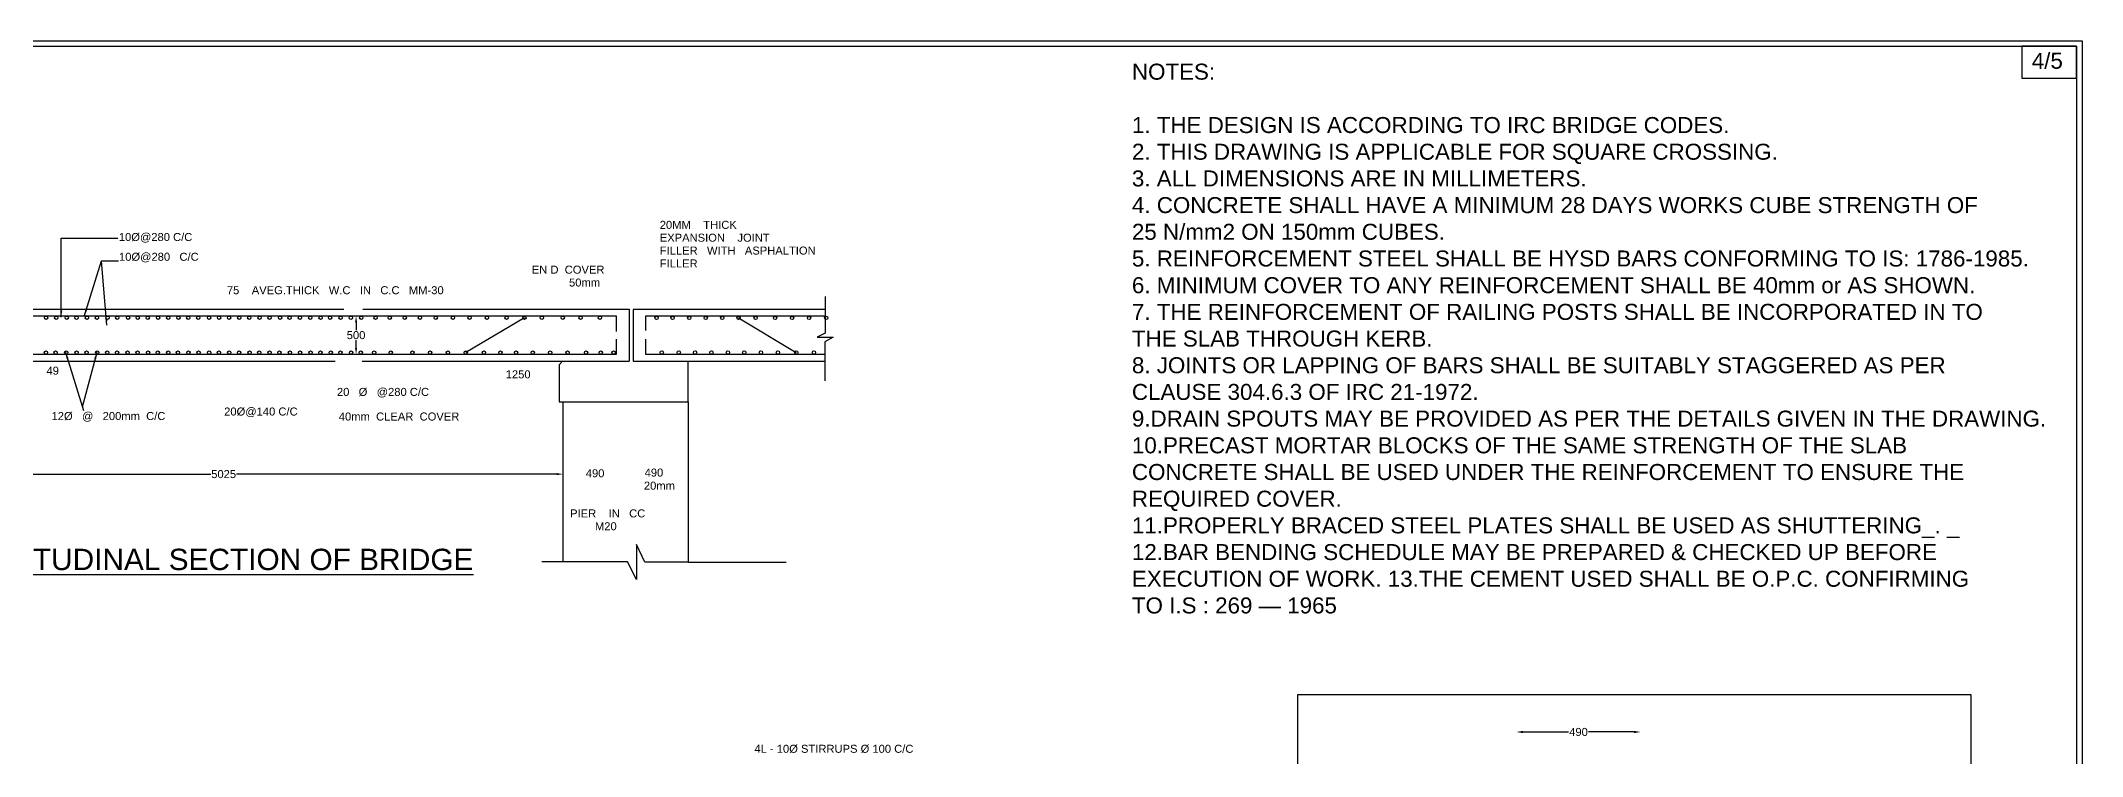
# Model space of a CAD drawing. Header units: inches. Extents: x -140 to 188, y -114 to 80.
# Drawn here: x -3.1 to 188.2, y 12.6 to 79.6 of the extents above; entities that cross this region are included whole.
import ezdxf

# ---------------------------------------------------------------- set-up
doc = ezdxf.new("R2010")
doc.units = ezdxf.units.IN
doc.header["$MEASUREMENT"] = 0
doc.layers.add('DIMENSIONS', color=7, linetype='Continuous')
doc.layers.add('TEXT', color=1, linetype='Continuous')
doc.styles.get("Standard").update_dxf_attribs({"font": 'arial.ttf', "height": 0.75})
doc.dimstyles.get("Standard").update_dxf_attribs({"dimtxt": 0.75, "dimasz": 0.6, "dimexe": 0.18, "dimexo": 0.0625, "dimgap": 0.09, "dimtad": 0, "dimtih": 1, "dimtoh": 1, "dimdec": 4, "dimzin": 0, "dimdsep": 46, "dimtxsty": 'Standard', "dimcen": 0.09, "dimse1": 1, "dimse2": 1, "dimadec": 0, "dimazin": 0, "dimtfac": 1, "dimtdec": 4, "dimtofl": 0, "dimtmove": 0, "dimatfit": 3, "dimfxl": 1, "dimtolj": 1, "dimtzin": 0, "dimarcsym": 0})

# ---------------------------------------------------------------- blocks, each defined once
blk = doc.blocks.new('*D12')
at = {"layer": 'Defpoints', "color": 0, "transparency": 16777216}
for p in [(45.85, 39.03), (45.85, 38.3), (-17.75, 38.19)]:
    blk.add_point(p, dxfattribs=at)
at = {"layer": 'DIMENSIONS', "color": 0, "lineweight": -2, "transparency": 16777216}
for p, q in [((-17.15, 39.03), (12.84, 39.03)), ((45.25, 39.03), (15.26, 39.03))]:
    blk.add_line(p, q, dxfattribs=at)
at = {"layer": 'DIMENSIONS', "color": 0, "transparency": 16777216}
for points in [[(-17.15, 39.13), (-17.15, 38.93), (-17.75, 39.03)], [(45.25, 39.13), (45.25, 38.93), (45.85, 39.03)]]:
    blk.add_solid(points, dxfattribs=at)
at = {"layer": 'DIMENSIONS', "color": 0, "transparency": 16777216, "insert": (14.05, 39.03), "char_height": 0.75, "attachment_point": 5}
blk.add_mtext('\\A1;5025', dxfattribs=at)
blk = doc.blocks.new('*D13')
at = {"layer": 'Defpoints', "color": 0, "transparency": 16777216}
for p in [(26.43, 53.85), (26.43, 50.25), (26.46, 50.25)]:
    blk.add_point(p, dxfattribs=at)
at = {"layer": 'DIMENSIONS', "color": 0, "lineweight": -2, "transparency": 16777216}
for p, q in [((26.46, 53.25), (26.46, 52.52)), ((26.46, 50.85), (26.46, 51.58))]:
    blk.add_line(p, q, dxfattribs=at)
at = {"layer": 'DIMENSIONS', "color": 0, "transparency": 16777216}
for points in [[(26.36, 53.25), (26.56, 53.25), (26.46, 53.85)], [(26.36, 50.85), (26.56, 50.85), (26.46, 50.25)]]:
    blk.add_solid(points, dxfattribs=at)
at = {"layer": 'DIMENSIONS', "color": 0, "transparency": 16777216, "insert": (26.46, 52.05), "char_height": 0.75, "attachment_point": 5}
blk.add_mtext('\\A1;500', dxfattribs=at)
blk = doc.blocks.new('*D46')
at = {"layer": 'Defpoints', "color": 0, "transparency": 16777216}
for p in [(146.84, 14.87), (135.21, 11.94), (146.84, 11.94)]:
    blk.add_point(p, dxfattribs=at)
at = {"layer": 'DIMENSIONS', "color": 0, "lineweight": -2, "transparency": 16777216}
for p, q in [((135.81, 14.87), (140.09, 14.87)), ((146.24, 14.87), (141.96, 14.87))]:
    blk.add_line(p, q, dxfattribs=at)
at = {"layer": 'DIMENSIONS', "color": 0, "transparency": 16777216}
for points in [[(135.81, 14.97), (135.81, 14.77), (135.21, 14.87)], [(146.24, 14.97), (146.24, 14.77), (146.84, 14.87)]]:
    blk.add_solid(points, dxfattribs=at)
at = {"layer": 'DIMENSIONS', "color": 0, "transparency": 16777216, "insert": (141.03, 14.87), "char_height": 0.75, "attachment_point": 5}
blk.add_mtext('\\A1;490', dxfattribs=at)

msp = doc.modelspace()

# ---------------------------------------------------------------- linework, layer by layer
at = {"color": 0}
for points in [[(-140.0749, 79.62542), (188.23104, 79.62542), (188.23104, -114.11082), (-140.0749, -114.11082)], [(187.71452, -114.11082), (-139.57935, -114.11082), (-139.57935, 79.12107), (187.71452, 79.12107)]]:
    msp.add_lwpolyline(points, close=True, dxfattribs=at)
for points in [[(70.41734, 55.66018), (70.41734, 52.24196), (69.66014, 51.86084), (71.18961, 51.86084), (70.39477, 51.43559), (70.39477, 47.7799)], [(-24.05731, 49.60904), (-24.05731, 54.47532), (25.3038, 54.47532)], [(-22.38244, 51.94245), (-22.38244, 53.84676), (50.83497, 53.84676), (50.83497, 52.39595)], [(27.091, 54.47532), (52.0471, 54.47532), (52.0471, 49.60904)], [(42.2314, 53.6757), (36.74483, 50.4189)], [(70.41734, 54.45131), (52.42111, 54.45131), (52.42111, 49.60904), (70.39477, 49.60904)], [(70.41734, 53.82901), (53.57733, 53.82901), (53.57733, 52.47436)], [(62.30484, 53.66129), (67.70843, 50.42504)], [(50.83497, 51.68198), (50.83497, 50.25083), (-22.60967, 50.25083)], [(53.57733, 51.68835), (53.57733, 50.25504), (70.39477, 50.25504)], [(-17.79689, 49.60904), (24.50434, 49.60904)], [(27.04059, 49.60904), (52.0471, 49.60904)], [(45.79379, 49.60904), (45.50847, 49.27572), (45.50847, 45.79164), (57.59319, 45.79164), (57.59319, 49.60904)], [(45.84906, 45.79164), (45.84906, 30.81285)], [(57.59319, 45.79164), (57.59319, 30.79433), (66.7695, 30.79433)], [(57.59319, 30.79433), (53.52115, 30.79433), (52.73617, 32.42636), (52.73617, 29.17259), (51.9066, 30.81285), (43.86942, 30.81285)]]:
    msp.add_lwpolyline(points, dxfattribs=at)
for centre in [(-2.58461, 53.6757), (-1.63648, 53.6757), (-0.65726, 53.6757), (0.25979, 53.6757), (1.239, 53.6757), (2.17159, 53.6757), (3.16635, 53.6757), (4.08339, 53.6757), (5.0937, 53.6757), (5.9952, 53.6757), (6.94333, 53.6757), (7.91013, 53.6757), (8.85826, 53.6757), (9.80639, 53.6757), (10.73898, 53.6757), (11.66697, 53.6757), (12.67964, 53.6757), (13.61909, 53.6757), (14.56026, 53.6757), (15.51021, 53.6757), (16.44967, 53.6757), (17.4202, 53.6757), (18.36168, 53.6757), (19.33221, 53.6757), (20.22315, 53.6757), (21.19368, 53.6757), (22.16042, 53.6757), (23.13095, 53.6757), (24.03243, 53.6757), (25.00296, 53.6757), (25.9697, 53.6757), (26.94024, 53.6757), (28.29633, 53.6757), (29.61873, 53.6757), (31.02806, 53.6757), (32.45154, 53.6757), (33.93397, 53.6757), (35.53433, 53.6757), (37.10372, 53.6757), (38.72935, 53.6757), (40.56555, 53.6757), (42.2314, 53.6757), (43.8703, 53.6757), (45.82641, 53.6757), (47.50761, 53.6757), (49.31985, 53.6757), (54.62483, 53.66129), (56.12327, 53.66129), (57.68105, 53.66129), (59.22733, 53.66129), (60.78173, 53.66129), (62.30484, 53.66129), (63.90324, 53.66129), (65.73117, 53.66129), (67.33057, 53.66129), (68.92271, 53.66129), (70.52211, 53.66129), (-2.60312, 50.4189), (-1.69325, 50.4189), (-0.69461, 50.4189), (0.27073, 50.4189), (1.20279, 50.4189), (2.20143, 50.4189), (3.14492, 50.4189), (4.06791, 50.4189), (5.04559, 50.4189), (5.98225, 50.4189), (6.97517, 50.4189), (7.87908, 50.4189), (8.85192, 50.4189), (9.77115, 50.4189), (10.75165, 50.4189), (11.70623, 50.4189), (12.69323, 50.4189), (13.61157, 50.4189), (14.58141, 50.4189), (15.4911, 50.4189), (16.48402, 50.4189), (17.38793, 50.4189), (18.36078, 50.4189), (19.28, 50.4189), (20.26051, 50.4189), (21.21508, 50.4189), (22.20209, 50.4189), (23.12043, 50.4189), (24.09026, 50.4189), (24.99996, 50.4189), (25.99288, 50.4189), (26.89678, 50.4189), (28.15624, 50.4189), (29.70683, 50.4189), (31.74302, 50.4189), (33.39288, 50.4189), (35.0653, 50.4189), (36.74483, 50.4189), (38.44698, 50.4189), (39.9913, 50.4189), (41.45021, 50.4189), (43.01796, 50.4189), (44.65255, 50.4189), (46.28714, 50.4189), (48.01733, 50.4189), (49.39182, 50.4189), (50.598, 50.4189), (55.11466, 50.42504), (56.69562, 50.42504), (58.23644, 50.42504), (59.76898, 50.42504), (61.30861, 50.42504), (62.84377, 50.42504), (64.39904, 50.42504), (65.99079, 50.42504), (67.70843, 50.42504), (69.37212, 50.42504)]:
    msp.add_circle(centre, 0.15585, dxfattribs=at)
at = {"layer": 'DIMENSIONS', "color": 0}
for points in [[(187.71452, 79.12107), (182.5863, 79.12107), (182.5863, 76.1223), (187.71452, 76.1223)], [(114.71387, 18.38243), (177.78238, 18.38243), (177.78238, -20.70583), (114.71387, -20.70583)]]:
    msp.add_lwpolyline(points, close=True, dxfattribs=at)

# ---------------------------------------------------------------- texts
msp.add_text('4/5', height=1.5, rotation=0.3, dxfattribs=at).set_placement((183.51105, 76.99651))
at = {"layer": 'DIMENSIONS', "color": 0, "insert": (99.17173, 77.48695), "char_height": 1.5, "width": 80.9323199, "attachment_point": 1}
msp.add_mtext('NOTES: \\P\\P1. THE DESIGN IS ACCORDING TO IRC BRIDGE CODES. \\P2. THIS DRAWING IS APPLICABLE FOR SQUARE CROSSING. \\P3. ALL DIMENSIONS ARE IN MILLIMETERS. \\P4. CONCRETE SHALL HAVE A MINIMUM 28 DAYS WORKS CUBE STRENGTH OF 25 N/mm2 ON 150mm CUBES. \\P5. REINFORCEMENT STEEL SHALL BE HYSD BARS CONFORMING TO IS: 1786-1985. \\P6. MINIMUM COVER TO ANY REINFORCEMENT SHALL BE 40mm or AS SHOWN. \\P7. THE REINFORCEMENT OF RAILING POSTS SHALL BE INCORPORATED IN TO THE SLAB THROUGH KERB. \\P8. JOINTS OR LAPPING OF BARS SHALL BE SUITABLY STAGGERED AS PER CLAUSE 304.6.3 OF IRC 21-1972. \\P9.DRAIN SPOUTS MAY BE PROVIDED AS PER THE DETAILS GIVEN IN THE DRAWING. \\P10.PRECAST MORTAR BLOCKS OF THE SAME STRENGTH OF THE SLAB CONCRETE SHALL BE USED UNDER THE REINFORCEMENT TO ENSURE THE REQUIRED COVER. \\P11.PROPERLY BRACED STEEL PLATES SHALL BE USED AS SHUTTERING_. _ \\P12.BAR BENDING SCHEDULE MAY BE PREPARED & CHECKED UP BEFORE EXECUTION OF WORK. 13.THE CEMENT USED SHALL BE O.P.C. CONFIRMING TO I.S : 269 — 1965 ', dxfattribs=at)
at = {"layer": 'TEXT', "color": 0}
for s, height, p in [('10Ø@280 C/C', 0.75, (4.22788, 60.86985)), ('20MM    THICK', 0.75, (54.92365, 62.01079)), ('EXPANSION    JOINT', 0.75, (54.92365, 60.80598)), ('10Ø@280   C/C', 0.75, (4.24345, 59.01973)), ('FILLER   WITH   ASPHALTION', 0.75, (54.92365, 59.60117)), ('EN D  COVER', 0.75, (42.92923, 57.81116)), ('FILLER', 0.75, (54.92365, 58.39636)), ('75    AVEG.THICK   W.C   IN   C.C   MM-30', 0.75, (14.3551, 55.88586)), ('            50mm', 0.75, (42.92923, 56.60635)), ('49', 0.75, (-2.55402, 48.34671)), ('1250', 0.75, (40.48624, 48.00364)), ('20   Ø   @280 C/C', 0.75, (24.66942, 46.35837)), ('12Ø   @   200mm  C/C', 0.75, (-2.07836, 44.09778)), ('20Ø@140 C/C', 0.75, (14.09752, 44.5212)), ('40mm  CLEAR  COVER', 0.75, (24.84463, 44.0516)), ('490', 0.75, (47.98754, 38.73554)), ('20mm', 0.75, (53.43417, 37.57541)), ('490', 0.75, (53.50452, 38.80115)), ('PIER    IN   CC', 0.75, (46.52149, 34.97615)), ('        M20', 0.75, (46.52149, 33.77134)), ('%%ULONGITUDINAL SECTION OF BRIDGE', 2, (-12.52171, 30.03874)), ('4L - 10Ø STIRRUPS Ø 100 C/C', 0.75, (63.79094, 12.92234))]:
    msp.add_text(s, height=height, dxfattribs=at).set_placement(p)

# ---------------------------------------------------------------- dimensions: what is measured, and where the dimension line sits
at = {"layer": 'DIMENSIONS', "color": 0}
dim = msp.add_linear_dim(base=(26.45619, 50.25083), p1=(26.43368, 53.84676), p2=(26.43368, 50.25083), angle=90, text='500', dimstyle='Standard', dxfattribs=at)
dim.commit()
dim.dimension.update_dxf_attribs({"geometry": '*D13', "text_midpoint": (26.45619, 52.04879)})
dim = msp.add_linear_dim(base=(45.84906, 39.02987), p1=(-17.74698, 38.19015), p2=(45.84906, 38.30224), text='5025', dimstyle='Standard', dxfattribs=at)
dim.commit()
dim.dimension.update_dxf_attribs({"geometry": '*D12', "text_midpoint": (14.05104, 39.02987)})
dim = msp.add_linear_dim(base=(146.84473, 14.87054), p1=(135.20718, 11.94247), p2=(146.84473, 11.94247), text='490', dimstyle='Standard', override={"dimasz": 0.6}, dxfattribs=at)
dim.commit()
dim.dimension.update_dxf_attribs({"geometry": '*D46', "text_midpoint": (141.02596, 14.87054)})

# ---------------------------------------------------------------- leaders
for points in [[(-1.16983, 53.74851), (-1.17494, 61.12817), (4.12303, 61.12817)], [(0.97466, 53.79286), (2.59978, 59.00701)], [(3.10584, 52.98452), (2.60756, 59.00961), (4.20038, 59.00961)], [(-0.76313, 50.45103), (0.90092, 44.9904)], [(2.16672, 50.41946), (0.78517, 45.30448)]]:
    msp.add_leader(points, dimstyle='Standard', override={"dimgap": 0.09, "dimtad": 0}, dxfattribs=at)

doc.saveas('drawing.dxf')
